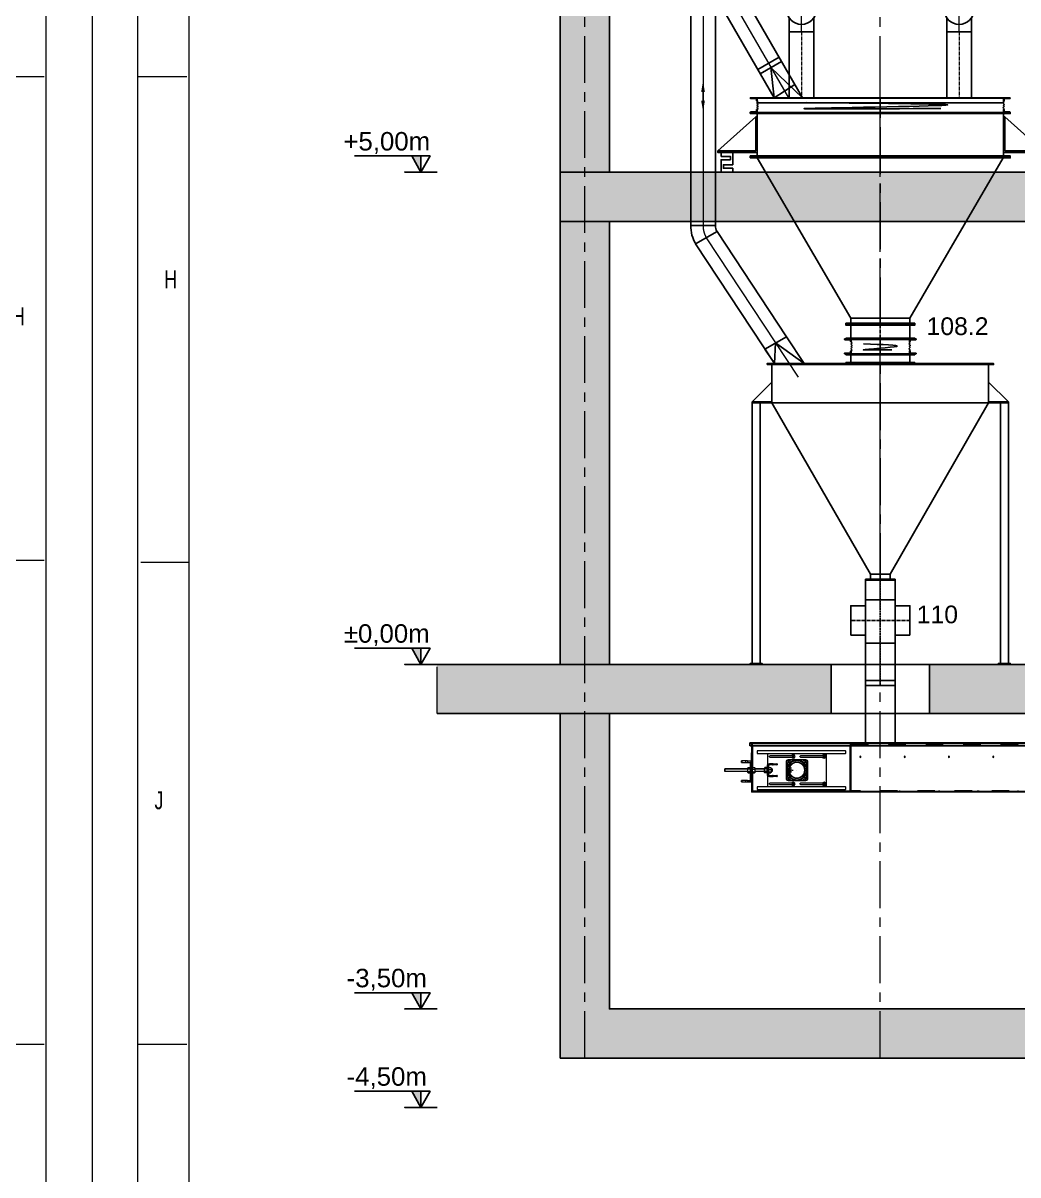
# Model space of a CAD drawing. Header units: millimetres. Extents: x 3220 to 226993, y 817 to 176024.
# Drawn here: x 143603 to 153706, y 130757 to 142458 of the extents above; entities that cross this region are included whole.
import ezdxf

# ---------------------------------------------------------------- set-up
doc = ezdxf.new("R2010")
doc.units = ezdxf.units.MM
for name, pattern in [('AXES', [50.8, 31.75, -6.35, 6.35, -6.35]), ('CENTER', [10.16, 6.35, -1.27, 1.27, -1.27]), ('CHAIN', [0.3543, 0.2362, -0.0295, 0.0591, -0.0295]), ('DASHED', [15, 7, -8])]:
    doc.linetypes.add(name, pattern=pattern)
doc.layers.add('Axe', color=1, linetype='AXES', lineweight=9)
doc.layers.add('Gewinde(DIN)', color=160, linetype='Continuous', lineweight=25)
for name, color, linetype, lineweight, true_color in [('Mittelpunktmarkierung(DIN)', 7, 'Continuous', 25, 0x3f3f3f), ('Sichtbare Kanten(DIN)', 7, 'Continuous', 50, 0x3f3f3f), ('Sichtbare tangentiale Kanten(DIN)', 7, 'Continuous', 50, 0x3f3f3f), ('Verdeckte Kanten(DIN)', 7, 'DASHED', 35, 0x3f3f3f), ('Verdeckte tangentiale Kanten(DIN)', 7, 'DASHED', 35, 0x3f3f3f)]:
    doc.layers.add(name, color=color, linetype=linetype, lineweight=lineweight, true_color=true_color)
doc.layers.add('Repère', color=76, linetype='Continuous')
doc.styles.add('ARIAL_BOLD', font='arial.ttf')
doc.styles.add('SLDTEXTSTYLE0', font='TXT', dxfattribs={"width": 0.75})
doc.styles.get("Standard").update_dxf_attribs({"font": 'arial.ttf'})

# ---------------------------------------------------------------- blocks, each defined once
blk = doc.blocks.new('section 1-2')
h = blk.add_hatch()
h.set_pattern_fill('AR-CONC', color=256, scale=3)
h.set_pattern_definition([(50, (0, 2000), (546.554, -47.817), [57.15, -628.65]), (355, (0, 2000), (-105.73, 573.17), [45.72, -502.922]), (100.4514, (45.55, 1996), (440.824, 525.353), [48.57, -534.271]), (46.1842, (0, 2152.4), (813.237, -126.127), [85.725, -942.975]), (96.6356, (67.8, 2141.9), (712.212, 742.278), [72.855, -801.407]), (351.184, (0, 2152.4), (712.212, 742.278), [68.58, -754.38]), (21, (76.2, 2114.3), (454.843, -306.7956), [57.15, -628.65]), (326, (76.2, 2114.3), (185.406, 552.564), [45.72, -502.92]), (71.4514, (114.1, 2088.73), (640.249, 245.768), [48.57, -534.27]), (37.5, (0, 2000), (9.2658, 253.6651), [0, -496.824, 0, -510.54, 0, -504.825]), (7.5, (0, 2000), (200.459, 300.5417), [0, -291.084, 0, -485.394, 0, -192.405]), (327.5, (-169.93, 2000), (406.7718, -17.1862), [0, -190.5, 0, -594.36, 0, -788.67]), (317.5, (-246.13, 2000), (444.3875, 76.2795), [0, -247.65, 0, -394.716, 0, -560.07])])
h.paths.add_polyline_path([(0, 9500), (-250, 9500), (-250, 5000), (0, 5000)])
h.paths.add_polyline_path([(250, 9500), (0, 9500), (0, 5000), (250, 5000)])
h.paths.add_polyline_path([(0, 10000), (-250, 10000), (-250, 9500), (0, 9500)])
h.paths.add_polyline_path([(3000, 10000), (0, 10000), (0, 9500), (250, 9500), (3000, 9500)])
h.paths.add_polyline_path([(6000, 10000), (3000, 10000), (3000, 9500), (6000, 9500)])
h.paths.add_polyline_path([(9000, 10000), (6000, 10000), (6000, 9500), (9000, 9500)])
h.paths.add_polyline_path([(12000, 10000), (9000, 10000), (9000, 9500), (12000, 9500)])
h.paths.add_polyline_path([(15000, 10000), (12000, 10000), (12000, 9500), (15000, 9500)])
h.paths.add_polyline_path([(24000, 10000), (15000, 10000), (15000, 9500), (15250, 9500), (17750, 9500), (24000, 9500)])
h.paths.add_polyline_path([(24000, 9500), (23750, 9500), (23750, 5000), (24000, 5000)])
h.paths.add_polyline_path([(24250, 9500), (24000, 9500), (24000, 5000), (24250, 5000)])
h.paths.add_polyline_path([(24250, 10000), (24000, 10000), (24000, 9500), (24250, 9500)])
h = blk.add_hatch()
h.set_pattern_fill('AR-CONC', color=256, scale=3)
h.set_pattern_definition([(50, (0, 1000), (546.554, -47.817), [57.15, -628.65]), (355, (0, 1000), (-105.73, 573.17), [45.72, -502.922]), (100.4514, (45.55, 996), (440.824, 525.353), [48.57, -534.271]), (46.1842, (0, 1152.4), (813.237, -126.127), [85.725, -942.975]), (96.6356, (67.8, 1141.9), (712.212, 742.278), [72.855, -801.407]), (351.184, (0, 1152.4), (712.212, 742.278), [68.58, -754.38]), (21, (76.2, 1114.3), (454.843, -306.796), [57.15, -628.65]), (326, (76.2, 1114.3), (185.406, 552.564), [45.72, -502.92]), (71.4514, (114.1, 1088.73), (640.249, 245.768), [48.57, -534.27]), (37.5, (0, 1000), (9.2658, 253.6651), [0, -496.824, 0, -510.54, 0, -504.825]), (7.5, (0, 1000), (200.459, 300.5417), [0, -291.084, 0, -485.394, 0, -192.405]), (327.5, (-169.93, 1000), (406.7718, -17.1862), [0, -190.5, 0, -594.36, 0, -788.67]), (317.5, (-246.13, 1000), (444.3875, 76.2795), [0, -247.65, 0, -394.716, 0, -560.07])])
h.paths.add_polyline_path([(0, 4500), (-250, 4500), (-250, 0), (0, 0)])
h.paths.add_polyline_path([(250, 4500), (0, 4500), (0, 0), (250, 0)])
h.paths.add_polyline_path([(0, 5000), (-250, 5000), (-250, 4500), (0, 4500)])
h.paths.add_polyline_path([(3000, 5000), (0, 5000), (0, 4500), (250, 4500), (3000, 4500)])
h.paths.add_polyline_path([(6000, 5000), (3000, 5000), (3000, 4500), (3250, 4500), (6000, 4500)])
h.paths.add_polyline_path([(9000, 5000), (6000, 5000), (6000, 4500), (6250, 4500), (9000, 4500)])
h.paths.add_polyline_path([(12000, 5000), (9000, 5000), (9000, 4500), (9250, 4500), (12000, 4500)])
h.paths.add_polyline_path([(15000, 5000), (12000, 5000), (12000, 4500), (12250, 4500), (15000, 4500)])
h.paths.add_polyline_path([(24000, 5000), (23750, 5000), (23750, 4500), (24000, 4500)])
h.paths.add_polyline_path([(24250, 5000), (24000, 5000), (24000, 4500), (24250, 4500)])
h.paths.add_polyline_path([(24250, 4500), (24000, 4500), (24000, 0), (24250, 0)])
h.paths.add_polyline_path([(24000, 4500), (23750, 4500), (23750, 0), (24000, 0)])
h.paths.add_polyline_path([(17750, 4500), (17750, 5000), (15000, 5000), (15000, 4500)])
h = blk.add_hatch()
h.set_pattern_fill('AR-CONC', color=256, scale=3)
h.paths.add_polyline_path([(-250, 0), (-1500, 0), (-1500, -500), (-250, -500)])
h.paths.add_polyline_path([(0, 0), (-250, 0), (-250, -500), (0, -500)])
h.paths.add_polyline_path([(250, 0), (0, 0), (0, -500), (250, -500)])
h.paths.add_polyline_path([(9000, 0), (6000, 0), (6000, -500), (6250, -500), (9000, -500)])
h.paths.add_polyline_path([(12000, 0), (9000, 0), (9000, -500), (9250, -500), (12000, -500)])
h.paths.add_polyline_path([(15000, 0), (14750, 0), (12000, 0), (12000, -500), (15000, -500)])
h.paths.add_polyline_path([(23750, 0), (15000, 0), (15000, -500), (23750, -500)])
h.paths.add_polyline_path([(24000, 0), (23750, 0), (23750, -500), (24000, -500)])
h.paths.add_polyline_path([(24250, 0), (24000, 0), (24000, -500), (24250, -500)])
h.paths.add_polyline_path([(32500, 0), (24250, 0), (24250, -500), (32500, -500)])
h.paths.add_polyline_path([(3500, 0), (3500, -500), (6000, -500), (6000, 0)])
h.paths.add_polyline_path([(2500, -500), (2500, 0), (250, 0), (250, -500)])
h = blk.add_hatch()
h.set_pattern_fill('AR-CONC', color=256, scale=3)
h.paths.add_polyline_path([(0, -500), (-250, -500), (-250, -4000), (0, -4000)])
h.paths.add_polyline_path([(250, -500), (0, -500), (0, -4000), (3000, -4000), (3000, -3500), (2750, -3500), (250, -3500)])
h.paths.add_polyline_path([(6000, -3500), (3000, -3500), (3000, -4000), (6000, -4000)])
h.paths.add_polyline_path([(18250, -500), (18000, -500), (18000, -4000), (18250, -4000)])
h.paths.add_polyline_path([(7500, -3500), (7500, -4000), (9000, -4000), (9000, -3500)])
h.paths.add_polyline_path([(6000, -4000), (6000, -3500)], flags=17)
h.paths.add_polyline_path([(11200, -3500), (11200, -4000), (12000, -4000), (12000, -3500)])
h.paths.add_polyline_path([(17750, -3500), (17750, -4000), (18000, -4000), (18000, -500), (17750, -500)])
h.paths.add_polyline_path([(14750, -4000), (14750, -3500), (12000, -3500), (12000, -4000)])
for p, q in [((250, 4500), (-250, 4500)), ((-1500, 0), (32500, 0)), ((2500, 0), (2500, -500)), ((3500, 0), (3500, -500)), ((-1500, -500), (32500, -500))]:
    blk.add_line(p, q)
for points in [[(-250, 5000), (-250, 10000), (24250, 10000), (24250, 4000)], [(250, 5000), (250, 9500), (23750, 9500), (23750, 5000)], [(-250, 0), (-250, 5000), (17750, 5000)], [(250, 0), (250, 4500), (17750, 4500)], [(-250, -500), (-250, -4000), (5500, -4000)], [(17750, -500), (17750, -3500), (250, -3500), (250, -500)]]:
    blk.add_lwpolyline(points)
at = {"layer": 'Axe', "ltscale": 15}
for p, q in [((0, -4000), (0, 33324)), ((3000, -4000), (3000, 33324)), ((-1500, -500), (-1500, 0))]:
    blk.add_line(p, q, dxfattribs=at)
blk = doc.blocks.new('Bascule L')
for p, q in [((-1650, -390), (-1265, -45)), ((-1265, -45), (-1265, -389.4)), ((1250, -10), (-1250, -10)), ((-1250, -10), (-1250, -450)), ((1250, -450), (1250, -10)), ((1650, -390), (1265, -45)), ((1265, -45), (1265, -389.4)), ((-1250, -450), (1250, -450)), ((-300, -2090), (-1250, -460)), ((300, -2090), (1246.4, -460)), ((-300, -2090), (300, -2090)), ((-300, -2090), (-300, -2140)), ((300, -2090), (300, -2140))]:
    blk.add_line(p, q)
for points in [[(-1320, -10), (1320, -10), (1320, 0), (-1320, 0)], [(-1320, -450), (1320, -450), (1320, -440), (-1320, -440)], [(-1320, -460), (1320, -460), (1320, -450), (-1320, -450)], [(-350, -2150), (350, -2150), (350, -2140), (-350, -2140)]]:
    blk.add_lwpolyline(points, close=True)
for points in [[(-1265, -405), (-1250, -405), (-1250, -45), (-1265, -45), (-1265, -390)], [(1265, -405), (1250, -405), (1250, -45), (1265, -45), (1265, -390)], [(-1265, -390), (-1650, -390), (-1650, -405), (-1265, -405)], [(1265, -390), (1650, -390), (1650, -405), (1265, -405)]]:
    blk.add_lwpolyline(points)
at = {"color": 2}
for points in [[(-1617.5, -445), (-1617.5, -405), (-1497.5, -405), (-1497.5, -530), (-1592.5, -530), (-1592.5, -565), (-1497.5, -565), (-1497.5, -605), (-1617.5, -605), (-1617.5, -480), (-1522.5, -480), (-1522.5, -445), (-1617.5, -445)], [(1617.5, -445), (1617.5, -405), (1497.5, -405), (1497.5, -530), (1592.5, -530), (1592.5, -565), (1497.5, -565), (1497.5, -605), (1617.5, -605), (1617.5, -480), (1522.5, -480), (1522.5, -445), (1617.5, -445)]]:
    blk.add_lwpolyline(points, dxfattribs=at)
at = {"layer": 'Axe', "lineweight": -3, "ltscale": 15}
blk.add_line((0, -2150), (0, 0), dxfattribs=at)
blk = doc.blocks.new('159G')
at = {"color": 6}
for p, q in [((-300, 290), (-300, 160)), ((300, 160), (300, 290))]:
    blk.add_line(p, q, dxfattribs=at)
at = {"color": 1, "linetype": 'AXES'}
blk.add_line((0, 290), (0, 160), dxfattribs=at)
at = {"color": 6}
for points in [[(-350, 300), (350, 300), (350, 290), (-350, 290)], [(-350, 160), (350, 160), (350, 150), (-350, 150)]]:
    blk.add_lwpolyline(points, close=True, dxfattribs=at)
blk = doc.blocks.new('108 L')
at = {"color": 2}
blk.add_blockref('159G', (0, -290), dxfattribs=at)
blk = doc.blocks.new('107.01 L')
at = {"color": 5, "linetype": 'Continuous'}
for p, q in [((-1250, -145), (-1320, -145)), ((-1320, -145), (-1320, -148)), ((-1264, -152), (-1316, -152)), ((-1257, -172), (-1257, -159)), ((-1254, -175), (-1250, -175)), ((-1250, -175), (-1250, -145)), ((1250, -145), (1320, -145)), ((1250, -175), (1250, -145)), ((1254, -175), (1250, -175)), ((1257, -172), (1257, -159)), ((1264, -152), (1316, -152)), ((1320, -145), (1320, -148)), ((-1320, -295), (-1320, -292)), ((-1250, -295), (-1320, -295)), ((-1264, -288), (-1316, -288)), ((-1257, -268), (-1257, -281)), ((-1254, -265), (-1250, -265)), ((-1250, -265), (-1250, -295)), ((1254, -265), (1250, -265)), ((1250, -265), (1250, -295)), ((1250, -295), (1320, -295)), ((1257, -268), (1257, -281)), ((1264, -288), (1316, -288)), ((1320, -295), (1320, -292))]:
    blk.add_line(p, q, dxfattribs=at)
at = {"color": 5}
blk.add_line((1250, -295), (-1250, -295), dxfattribs=at)
blk.add_lwpolyline([(-1250, -145), (-1250, -150), (1250, -150), (1250, -145)], close=True, dxfattribs=at)
at = {"color": 5, "linetype": 'Continuous'}
for centre, radius, start, end in [((-1316, -148), 3.5, 180, 270), ((-1264, -159), 7, 0, 90), ((-1254, -172), 3.5, 180, 270), ((1254, -172), 3.5, 270, 0), ((1264, -159), 7, 90, 180), ((1316, -148), 3.5, 270, 0), ((-1316, -292), 3.5, 90, 180), ((-1264, -281), 7, 270, 0), ((-1254, -268), 3.5, 90, 180), ((1254, -268), 3.5, 0, 90), ((1264, -281), 7, 180, 270), ((1316, -292), 3.5, 0, 90)]:
    blk.add_arc(centre, radius, start, end, dxfattribs=at)
at = {"color": 5}
for points in [[(-1250, -175), (-1245, -183), (-1252, -198), (-1242, -211), (-1251, -223), (-1243, -233), (-1253, -245), (-1243, -256), (-1250, -265)], [(615, -254), (-758, -254), (665, -220), (-754, -194)], [(1250, -175), (1255, -183), (1248, -198), (1258, -211), (1249, -223), (1257, -233), (1247, -245), (1257, -256), (1250, -265)]]:
    blk.add_spline(points, degree=3, dxfattribs=at)
at = {"layer": 'Axe', "lineweight": -3, "ltscale": 15}
blk.add_line((0, -295), (0, -145), dxfattribs=at)
blk = doc.blocks.new('123.1 L')
at = {"color": 5, "linetype": 'Continuous'}
for p, q in [((-295, 0), (-365, 0)), ((-365, 0), (-365, -4)), ((-295, -30), (-295, 0)), ((295, 0), (365, 0)), ((295, -30), (295, 0)), ((365, 0), (365, -4)), ((-309, -7), (-361, -7)), ((-302, -26), (-302, -14)), ((-298, -30), (-295, -30)), ((298, -30), (295, -30)), ((302, -26), (302, -14)), ((309, -7), (361, -7)), ((-365, -150), (-365, -146)), ((-295, -150), (-365, -150)), ((-309, -143), (-361, -143)), ((-302, -124), (-302, -136)), ((-298, -120), (-295, -120)), ((-295, -120), (-295, -150)), ((298, -120), (295, -120)), ((295, -120), (295, -150)), ((295, -150), (365, -150)), ((302, -124), (302, -136)), ((309, -143), (361, -143)), ((365, -150), (365, -146))]:
    blk.add_line(p, q, dxfattribs=at)
at = {"color": 5}
blk.add_line((295, -150), (-295, -150), dxfattribs=at)
blk.add_lwpolyline([(-295, 0), (-295, -5), (295, -5), (295, 0)], close=True, dxfattribs=at)
at = {"color": 5, "linetype": 'Continuous'}
for centre, radius, start, end in [((-361, -4), 3.5, 180, 270), ((-309, -14), 7, 0, 90), ((-298, -26), 3.5, 180, 270), ((298, -26), 3.5, 270, 0), ((309, -14), 7, 90, 180), ((361, -4), 3.5, 270, 0), ((-361, -146), 3.5, 90, 180), ((-309, -136), 7, 270, 0), ((-298, -124), 3.5, 90, 180), ((298, -124), 3.5, 0, 90), ((309, -136), 7, 180, 270), ((361, -146), 3.5, 0, 90)]:
    blk.add_arc(centre, radius, start, end, dxfattribs=at)
at = {"color": 5}
for points in [[(-295, -30), (-290, -38), (-297, -53), (-287, -66), (-296, -78), (-287, -88), (-298, -100), (-288, -111), (-295, -120)], [(116, -109), (-174, -109), (166, -75), (-171, -49)], [(295, -30), (299, -38), (292, -53), (303, -66), (294, -78), (302, -88), (291, -100), (302, -111), (295, -120)]]:
    blk.add_spline(points, degree=3, dxfattribs=at)
at = {"layer": 'Axe', "lineweight": -3, "ltscale": 15}
blk.add_line((0, -150), (0, 0), dxfattribs=at)
blk = doc.blocks.new('108.1 L')
at = {"color": 0}
blk.add_blockref('123.1 L', (0, 0), dxfattribs=at)
blk = doc.blocks.new('109 L')
at = {"color": 7}
for p, q in [((-1200, 90), (-1200, 10)), ((-600, 90), (-600, 10))]:
    blk.add_line(p, q, dxfattribs=at)
for p, q in [((200, -10), (-2000, -10)), ((-2000, -10), (-2000, -400)), ((200, -400), (200, -10)), ((-2200, -390), (-2000, -190)), ((400, -390), (200, -190)), ((-2200, -400), (-2200, -390)), ((-2200, -390), (-2000, -390)), ((-2000, -400), (-2200, -400)), ((-2200, -400), (-2200, -3045)), ((-2120, -3045), (-2120, -400)), ((-2000, -400), (200, -400)), ((-1000, -2140), (-2000, -400)), ((-800, -2140), (200, -400)), ((400, -390), (200, -390)), ((200, -400), (400, -400)), ((320, -3045), (320, -400)), ((400, -400), (400, -390)), ((400, -400), (400, -3045)), ((-1000, -2140), (-800, -2140)), ((-1000, -2140), (-1000, -2190)), ((-800, -2140), (-800, -2190)), ((-2200, -3045), (-2120, -3045)), ((400, -3045), (320, -3045))]:
    blk.add_line(p, q)
for points in [[(-2050, -10), (250, -10), (250, 0), (-2050, 0)], [(-1050, -2200), (-750, -2200), (-750, -2190), (-1050, -2190)], [(-2100, -3055), (-2220, -3055), (-2220, -3045), (-2100, -3045)], [(300, -3055), (420, -3055), (420, -3045), (300, -3045)]]:
    blk.add_lwpolyline(points, close=True)
for points in [[(-1250, 100), (-550, 100), (-550, 90), (-1250, 90)], [(-1250, 10), (-550, 10), (-550, 0), (-1250, 0)]]:
    blk.add_lwpolyline(points, close=True, dxfattribs=at)
at = {"layer": 'Axe', "lineweight": -3, "ltscale": 15}
blk.add_line((-900, -2200), (-900, 0), dxfattribs=at)
blk = doc.blocks.new('112 G')
at = {"color": 1, "linetype": 'CENTER', "ltscale": 5}
for p, q in [((0, -1070), (0, 0)), ((300, -410), (-300, -410))]:
    blk.add_line(p, q, dxfattribs=at)
at = {"color": 5}
for p, q in [((-150, -200), (150, -200)), ((-150, -1020), (150, -1020))]:
    blk.add_line(p, q, dxfattribs=at)
for points in [[(150, -640), (-150, -640), (-150, 0), (150, 0)], [(-300, -560), (-150, -560), (-150, -260), (-300, -260)], [(300, -560), (150, -560), (150, -260), (300, -260)], [(150, -1070), (-150, -1070), (-150, -640), (150, -640)]]:
    blk.add_lwpolyline(points, close=True, dxfattribs=at)
blk = doc.blocks.new('110 L')
at = {"color": 0}
blk.add_blockref('112 G', (0, 0), dxfattribs=at)
blk = doc.blocks.new('TKF 300 tondeur F')
at = {"layer": 'Gewinde(DIN)', "color": 5, "lineweight": 0}
for p, q in [((807, -7), (797, -7)), ((797, -33), (807, -33)), ((972, -7), (873, -7)), ((873, -33), (972, -33)), ((1277, -7), (1044, -7)), ((1044, -33), (1277, -33))]:
    blk.add_line(p, q, dxfattribs=at)
for centre in [(270, 120), (582, 120), (270, -160), (582, -160)]:
    blk.add_arc(centre, 4.95, 176.1931, 86.1931, dxfattribs=at)
at = {"layer": 'Mittelpunktmarkierung(DIN)', "color": 5, "linetype": 'CHAIN', "lineweight": 0, "ltscale": 5.555937}
for p, q in [((607, 6), (607, -44)), ((632, -19), (582, -19))]:
    blk.add_line(p, q, dxfattribs=at)
at = {"layer": 'Sichtbare Kanten(DIN)', "color": 5, "lineweight": 0}
for p, q in [((0, 252), (0, 257)), ((0, 257), (0, 257)), ((1023, 257), (0, 257)), ((0, 252), (0, 249)), ((0, 236), (0, 249)), ((0, 236), (0, -236)), ((0, 236), (0, 236)), ((997, 252), (1011, 252)), ((997, 252), (997, 252)), ((997, 252), (997, 249)), ((997, 250), (1000, 250)), ((1000, 250), (997, 250)), ((997, 228), (997, 249)), ((997, 246), (1000, 246)), ((997, 246), (1000, 246)), ((1000, 247), (1000, 252)), ((1000, 155), (1000, 247)), ((1008, 252), (1008, 247)), ((1011, 250), (1008, 250)), ((1008, 247), (1008, 155)), ((1011, 249), (1011, 252)), ((1011, 252), (1011, 252)), ((1011, 249), (1011, 228)), ((1023, 252), (1023, 257)), ((1023, 257), (1023, 257)), ((1023, 252), (1023, 249)), ((1023, 228), (1023, 249)), ((4, 228), (4, -236)), ((10, 226), (995, 226)), ((995, 226), (10, 226)), ((50, 150), (50, 176)), ((52, 178), (948, 178)), ((948, 148), (52, 148)), ((245, -182), (245, 142)), ((250, 147), (840, 147)), ((287, 127), (508, 127)), ((599, 127), (820, 127)), ((845, 142), (845, 25)), ((950, 176), (950, 150)), ((996, 8), (996, 227)), ((997, 228), (997, 228)), ((1008, 155), (1000, 155)), ((1000, 155), (1000, -11)), ((1008, -145), (1008, 155)), ((1011, 228), (1011, 228)), ((1013, 226), (1021, 226)), ((1021, 226), (1013, 226)), ((1023, 228), (1023, 228)), ((508, 113), (287, 113)), ((437, 67), (437, -108)), ((440, -20), (440, 65)), ((446, 51), (458, 39)), ((632, 87), (457, 87)), ((460, 85), (545, 85)), ((486, 67), (474, 79)), ((545, 85), (630, 85)), ((820, 113), (599, 113)), ((616, 79), (604, 67)), ((632, 39), (644, 51)), ((650, 65), (650, -20)), ((652, -108), (652, 67)), ((745, 45), (748, 45)), ((745, 45), (745, 35)), ((748, 35), (745, 35)), ((787, 45), (748, 45)), ((748, 35), (787, 35)), ((787, 45), (794, 45)), ((794, 35), (787, 35)), ((794, 45), (825, 45)), ((794, 35), (825, 35)), ((807, 1), (809, 4)), ((807, 1), (807, -42)), ((828, 6), (810, 6)), ((831, 1), (829, 4)), ((831, -48), (831, 8)), ((835, 8), (831, 8)), ((835, 25), (835, -65)), ((845, -65), (845, 25)), ((845, 8), (849, 8)), ((849, 8), (849, -48)), ((849, 1), (852, 6)), ((852, 6), (870, 6)), ((873, 1), (870, 6)), ((873, -42), (873, 1)), ((972, 1), (974, 5)), ((972, 1), (972, -42)), ((993, 6), (975, 6)), ((996, 1), (994, 5)), ((996, -48), (996, 8)), ((1000, 8), (996, 8)), ((1046, 74), (1008, 74)), ((1008, 59), (1008, 74)), ((1008, 59), (1016, 59)), ((1008, -125), (1008, 59)), ((1046, 59), (1008, 59)), ((1016, -11), (1016, 59)), ((1016, 8), (1020, 8)), ((1020, 8), (1020, -48)), ((1020, 1), (1023, 6)), ((1041, 6), (1023, 6)), ((1044, 1), (1041, 6)), ((1044, -42), (1044, 1)), ((1046, 74), (1064, 74)), ((1064, 59), (1046, 59)), ((1064, 74), (1106, 74)), ((1106, 59), (1064, 59)), ((1106, 74), (1108, 74)), ((1108, 59), (1106, 59)), ((1108, 59), (1108, 74)), ((440, -105), (440, -20)), ((458, -79), (446, -91)), ((474, -119), (486, -107)), ((604, -107), (616, -119)), ((644, -91), (632, -79)), ((650, -20), (650, -105)), ((745, -75), (748, -75)), ((745, -75), (745, -85)), ((748, -85), (745, -85)), ((787, -75), (748, -75)), ((748, -85), (787, -85)), ((787, -75), (794, -75)), ((794, -85), (787, -85)), ((825, -75), (794, -75)), ((825, -85), (794, -85)), ((797, -6), (798, -5)), ((797, -34), (797, -6)), ((797, -34), (798, -35)), ((798, -5), (798, -35)), ((798, -5), (807, -5)), ((798, -35), (807, -35)), ((807, -42), (809, -44)), ((828, -13), (810, -13)), ((828, -38), (810, -38)), ((828, -46), (810, -46)), ((831, -42), (829, -44)), ((835, -48), (831, -48)), ((845, -48), (849, -48)), ((845, -65), (845, -182)), ((849, -42), (852, -46)), ((852, -8), (870, -8)), ((852, -35), (870, -35)), ((852, -47), (870, -47)), ((873, -42), (870, -46)), ((873, -5), (972, -5)), ((873, -35), (972, -35)), ((972, -42), (974, -45)), ((993, -10), (975, -10)), ((993, -36), (975, -36)), ((993, -47), (975, -47)), ((996, -42), (994, -45)), ((996, -236), (996, -48)), ((1000, -48), (996, -48)), ((1000, -29), (1000, -11)), ((1000, -29), (1000, -145)), ((1016, -11), (1016, -29)), ((1016, -125), (1016, -29)), ((1016, -48), (1020, -48)), ((1020, -42), (1023, -47)), ((1041, -7), (1023, -7)), ((1041, -33), (1023, -33)), ((1041, -47), (1023, -47)), ((1044, -42), (1041, -47)), ((1044, -5), (1276, -5)), ((1044, -35), (1276, -35)), ((1276, -35), (1276, -5)), ((1277, -6), (1276, -5)), ((1277, -34), (1276, -35)), ((1277, -6), (1277, -34)), ((8, -233), (4, -233)), ((8, -233), (8, -237)), ((50, -216), (50, -190)), ((52, -188), (948, -188)), ((948, -218), (52, -218)), ((840, -187), (250, -187)), ((287, -153), (508, -153)), ((508, -167), (287, -167)), ((457, -128), (632, -128)), ((545, -125), (460, -125)), ((630, -125), (545, -125)), ((599, -153), (820, -153)), ((820, -167), (599, -167)), ((950, -190), (950, -216)), ((992, -233), (996, -233)), ((992, -237), (992, -233)), ((1000, -238), (1000, -145)), ((1000, -145), (1008, -145)), ((1008, -125), (1016, -125)), ((1046, -125), (1008, -125)), ((1008, -140), (1008, -125)), ((1046, -140), (1008, -140)), ((1008, -145), (1008, -238)), ((1046, -125), (1064, -125)), ((1064, -140), (1046, -140)), ((1064, -125), (1106, -125)), ((1106, -140), (1064, -140)), ((1106, -125), (1108, -125)), ((1108, -140), (1106, -140)), ((1108, -140), (1108, -125)), ((4, -236), (0, -236)), ((0, -241), (0, -237)), ((1000, -237), (0, -237)), ((0, -241), (1000, -241)), ((0, -241), (0, -245)), ((1000, -241), (0, -241)), ((0, -245), (1000, -245)), ((992, -236), (996, -236)), ((996, -236), (1000, -236)), ((1000, -243), (1000, -238)), ((1000, -243), (1000, -245)), ((1000, -243), (1008, -243)), ((1008, -238), (1008, -243))]:
    blk.add_line(p, q, dxfattribs=at)
for centre, radius in [((270, 120), 18.5), ((270, 120), 8.6), ((270, 120), 6), ((270, 120), 6), ((270, 120), 4), ((582, 120), 18.5), ((582, 120), 8.6), ((582, 120), 6), ((582, 120), 6), ((582, 120), 4), ((545, -20), 99), ((460, 65), 8), ((460, 65), 6.92), ((545, -20), 81.5), ((630, 65), 8), ((630, 65), 6.92), ((460, -105), 8), ((460, -105), 6.92), ((545, -20), 0.01), ((630, -105), 8), ((630, -105), 6.92), ((270, -160), 18.5), ((270, -160), 8.6), ((270, -160), 6), ((270, -160), 6), ((270, -160), 4), ((582, -160), 18.5), ((582, -160), 8.6), ((582, -160), 6), ((582, -160), 6), ((582, -160), 4)]:
    blk.add_circle(centre, radius, dxfattribs=at)
for centre, radius, start, end in [((52, 176), 2, 90, 180), ((52, 150), 2, 180, 270), ((250, 142), 5, 90, 180), ((508, 120), 7, 270, 90), ((820, 120), 7, 270, 90), ((840, 142), 5, 0, 90), ((948, 176), 2, 0, 90), ((948, 150), 2, 270, 0), ((457, 67), 20, 90, 180), ((460, 65), 20, 45, 225), ((545, -20), 105, 145.9806, 214.0194), ((545, -20), 105, 55.9806, 124.0194), ((630, 65), 20, 315, 135), ((632, 67), 20, 0, 90), ((545, -20), 105, 325.9806, 34.0194), ((825, 25), 20, 0, 90), ((825, 25), 10, 0, 90), ((457, -108), 20, 180, 270), ((460, -105), 20, 135, 315), ((545, -20), 105, 235.9806, 304.0194), ((630, -105), 20, 225, 45), ((632, -108), 20, 270, 0), ((825, -65), 10, 270, 0), ((825, -65), 20, 270, 0), ((52, -190), 2, 90, 180), ((52, -216), 2, 180, 270), ((250, -182), 5, 180, 270), ((508, -160), 7, 270, 90), ((820, -160), 7, 270, 90), ((840, -182), 5, 270, 0), ((948, -190), 2, 0, 90), ((948, -216), 2, 270, 0)]:
    blk.add_arc(centre, radius, start, end, dxfattribs=at)
for centre, major_axis, start_param, end_param in [((10, 236), (-10, 0), 0, 1.570796), ((10, 236), (-10, 0), 0, 1.570796), ((995, 228), (2, 0), 4.712389, 6.283185), ((995, 228), (2, 0), 4.712389, 6.283185), ((1013, 228), (-2, 0), 0, 1.570796), ((1013, 228), (-2, 0), 0, 1.570796), ((1021, 228), (2, 0), 4.712389, 6.283185), ((1021, 228), (2, 0), 4.712389, 6.283185)]:
    blk.add_ellipse(centre, major_axis=major_axis, ratio=0.996195, start_param=start_param, end_param=end_param, dxfattribs=at)
for centre in [(50, 253), (230, 253), (410, 253), (590, 253), (770, 253), (950, 253)]:
    blk.add_ellipse(centre, major_axis=(-5, 0), ratio=0.026186, dxfattribs=at)
for points, weights in [([(260, 125), (265, 128), (270, 131)], [1, 1.15470053838, 1]), ([(260, 114), (260, 120), (260, 125)], [1, 1.15470053838, 1]), ([(270, 131), (275, 128), (279, 125)], [1, 1.15470053838, 1]), ([(279, 125), (279, 120), (279, 114)], [1, 1.15470053838, 1]), ([(572, 125), (577, 128), (582, 131)], [1, 1.15470053838, 1]), ([(572, 114), (572, 120), (572, 125)], [1, 1.15470053838, 1]), ([(582, 131), (587, 128), (591, 125)], [1, 1.15470053838, 1]), ([(591, 125), (591, 120), (591, 114)], [1, 1.15470053838, 1]), ([(270, 109), (265, 112), (260, 114)], [1, 1.15470053838, 1]), ([(279, 114), (275, 112), (270, 109)], [1, 1.15470053838, 1]), ([(582, 109), (577, 112), (572, 114)], [1, 1.15470053838, 1]), ([(591, 114), (587, 112), (582, 109)], [1, 1.15470053838, 1]), ([(810, 6), (806, -3), (810, -13)], [1, 1.15470053838, 1]), ([(809, 4), (809, 5), (810, 6)], [1.05428215884, 1.03510900329, 1]), ([(828, 6), (829, 5), (829, 4)], [1, 1.03510900329, 1.05428215884]), ([(828, -13), (832, -3), (828, 6)], [1, 1.15470053838, 1]), ([(852, 6), (848, -1), (852, -8)], [1, 1.15470053838, 1]), ([(852, 6), (852, 6), (852, 6)], [1.01498110201, 1.00789329063, 1]), ([(870, 6), (870, 6), (870, 6)], [1, 1.00789329063, 1.01498110201]), ([(870, -8), (874, -1), (870, 6)], [1, 1.15470053838, 1]), ([(975, 6), (971, -2), (975, -10)], [1, 1.15470053838, 1]), ([(974, 5), (974, 5), (975, 6)], [1.03585620826, 1.02069714234, 1]), ([(993, 6), (994, 5), (994, 5)], [1, 1.02069714234, 1.03585620826]), ([(993, -10), (997, -2), (993, 6)], [1, 1.15470053838, 1]), ([(1023, 6), (1019, 0), (1023, -7)], [1, 1.15470053838, 1]), ([(1041, -7), (1045, 0), (1041, 6)], [1, 1.15470053838, 1]), ([(810, -13), (806, -26), (810, -38)], [1, 1.15470053838, 1]), ([(810, -38), (806, -42), (810, -46)], [1, 1.15470053838, 1]), ([(828, -38), (832, -26), (828, -13)], [1, 1.15470053838, 1]), ([(828, -46), (832, -42), (828, -38)], [1, 1.15470053838, 1]), ([(852, -8), (848, -21), (852, -35)], [1, 1.15470053838, 1]), ([(852, -35), (848, -41), (852, -47)], [1, 1.15470053838, 1]), ([(870, -35), (874, -21), (870, -8)], [1, 1.15470053838, 1]), ([(870, -47), (874, -41), (870, -35)], [1, 1.15470053838, 1]), ([(975, -10), (971, -23), (975, -36)], [1, 1.15470053838, 1]), ([(975, -36), (971, -41), (975, -47)], [1, 1.15470053838, 1]), ([(993, -36), (997, -23), (993, -10)], [1, 1.15470053838, 1]), ([(993, -47), (997, -41), (993, -36)], [1, 1.15470053838, 1]), ([(1023, -7), (1019, -20), (1023, -33)], [1, 1.15470053838, 1]), ([(1023, -33), (1019, -40), (1023, -47)], [1, 1.15470053838, 1]), ([(1041, -33), (1045, -20), (1041, -7)], [1, 1.15470053838, 1]), ([(1041, -47), (1045, -40), (1041, -33)], [1, 1.15470053838, 1]), ([(260, -155), (265, -152), (270, -149)], [1, 1.15470053838, 1]), ([(260, -166), (260, -160), (260, -155)], [1, 1.15470053838, 1]), ([(270, -171), (265, -168), (260, -166)], [1, 1.15470053838, 1]), ([(270, -149), (275, -152), (279, -155)], [1, 1.15470053838, 1]), ([(279, -166), (275, -168), (270, -171)], [1, 1.15470053838, 1]), ([(279, -155), (279, -160), (279, -166)], [1, 1.15470053838, 1]), ([(572, -155), (577, -152), (582, -149)], [1, 1.15470053838, 1]), ([(572, -166), (572, -160), (572, -155)], [1, 1.15470053838, 1]), ([(582, -171), (577, -168), (572, -166)], [1, 1.15470053838, 1]), ([(582, -149), (587, -152), (591, -155)], [1, 1.15470053838, 1]), ([(591, -166), (587, -168), (582, -171)], [1, 1.15470053838, 1]), ([(591, -155), (591, -160), (591, -166)], [1, 1.15470053838, 1])]:
    blk.add_rational_spline(points, weights, degree=2, dxfattribs=at)
at = {"layer": 'Sichtbare tangentiale Kanten(DIN)', "color": 5, "lineweight": 0}
for p, q in [((0, 257), (1023, 257)), ((0, 252), (997, 252)), ((0, 249), (997, 249)), ((1000, 247), (1008, 247)), ((1011, 252), (1023, 252)), ((1011, 249), (1023, 249)), ((8, 226), (8, -233)), ((10, 226), (10, 226)), ((992, 6), (992, 226)), ((995, 226), (995, 226)), ((1013, 226), (1013, 226)), ((1021, 226), (1021, 226)), ((748, 35), (748, 45)), ((787, 45), (787, 35)), ((794, 35), (794, 45)), ((1046, 74), (1046, 59)), ((1064, 59), (1064, 74)), ((1106, 74), (1106, 59)), ((748, -85), (748, -75)), ((787, -75), (787, -85)), ((794, -85), (794, -75)), ((992, -233), (992, -47)), ((8, -233), (992, -233)), ((1046, -125), (1046, -140)), ((1064, -140), (1064, -125)), ((1106, -125), (1106, -140)), ((1008, -238), (1000, -238))]:
    blk.add_line(p, q, dxfattribs=at)
for radius in [97, 82.5, 78.8]:
    blk.add_circle((545, -20), radius, dxfattribs=at)
blk = doc.blocks.new('TKF 300 2000 F')
at = {"layer": 'Sichtbare Kanten(DIN)', "color": 5, "lineweight": 0}
for p, q in [((-2000, 495), (-2000, 492)), ((-2000, 495), (-1999, 495)), ((-2000, 492), (-1999, 492)), ((-1999, 492), (-2000, 492)), ((-2000, 7), (-2000, 492)), ((-1999, 497), (-1999, 502)), ((-1999, 502), (-1999, 502)), ((-1, 502), (-1999, 502)), ((-1999, 497), (-1999, 493)), ((-1999, 481), (-1999, 493)), ((-1999, 481), (-1999, 481)), ((-1997, 7), (-1997, 475)), ((-11, 471), (-1989, 471)), ((-1989, 471), (-11, 471)), ((-3, 475), (-3, 7)), ((-1, 502), (-1, 497)), ((-1, 502), (-1, 502)), ((-1, 493), (-1, 497)), ((-1, 495), (0, 495)), ((-1, 493), (-1, 481)), ((-1, 492), (0, 492)), ((-1, 492), (0, 492)), ((-1, 481), (-1, 481)), ((0, 495), (0, 492)), ((0, 492), (0, 7)), ((-2000, 4), (-2000, 7)), ((0, 7), (-2000, 7)), ((-1997, 7), (-2000, 7)), ((-2000, 7), (-2000, 7)), ((-2000, 4), (0, 4)), ((-2000, 0), (-2000, 4)), ((0, 4), (-2000, 4)), ((-1994, 10), (-1997, 10)), ((-1994, 10), (-1994, 7)), ((-6, 10), (-3, 10)), ((-6, 7), (-6, 10)), ((-3, 7), (0, 7)), ((0, 4), (0, 7)), ((0, 7), (0, 7)), ((0, 0), (0, 4)), ((-2000, 0), (0, 0))]:
    blk.add_line(p, q, dxfattribs=at)
for centre in [(-1900, 360), (-1450, 360), (-1000, 360), (-550, 360), (-100, 360)]:
    blk.add_circle(centre, 6, dxfattribs=at)
for centre, major_axis, start_param, end_param in [((-1989, 481), (-10, 0), 0, 1.570796), ((-1989, 481), (-10, 0), 0, 1.570796), ((-11, 481), (10, 0), 4.712389, 6.283185), ((-11, 481), (10, 0), 4.712389, 6.283185)]:
    blk.add_ellipse(centre, major_axis=major_axis, ratio=0.996195, start_param=start_param, end_param=end_param, dxfattribs=at)
for centre in [(-1950, 498), (-1760, 498), (-1570, 498), (-1380, 498), (-1190, 498), (-1000, 498), (-810, 498), (-620, 498), (-430, 498), (-240, 498), (-50, 498)]:
    blk.add_ellipse(centre, major_axis=(-5, 0), ratio=0.026186, dxfattribs=at)
at = {"layer": 'Sichtbare tangentiale Kanten(DIN)', "color": 5, "lineweight": 0}
for p, q in [((-1999, 502), (-1, 502)), ((-1999, 497), (-1, 497)), ((-1999, 493), (-1, 493)), ((-1994, 472), (-1994, 10)), ((-1989, 471), (-1989, 471)), ((-11, 471), (-11, 471)), ((-6, 10), (-6, 472)), ((-1994, 10), (-6, 10))]:
    blk.add_line(p, q, dxfattribs=at)
at = {"layer": 'Verdeckte Kanten(DIN)', "color": 5, "lineweight": 0, "ltscale": 0.571309}
for p, q in [((-2000, 489), (-1997, 489)), ((-1997, 475), (-2000, 475)), ((-1994, 495), (-1994, 492)), ((-1956, 492), (-1956, 495)), ((-1944, 492), (-1944, 495)), ((-1766, 492), (-1766, 495)), ((-1754, 492), (-1754, 495)), ((-1576, 492), (-1576, 495)), ((-1564, 492), (-1564, 495)), ((-1386, 492), (-1386, 495)), ((-1374, 492), (-1374, 495)), ((-1196, 492), (-1196, 495)), ((-1184, 492), (-1184, 495)), ((-1006, 492), (-1006, 495)), ((-994, 492), (-994, 495)), ((-816, 492), (-816, 495)), ((-804, 492), (-804, 495)), ((-626, 492), (-626, 495)), ((-614, 492), (-614, 495)), ((-436, 492), (-436, 495)), ((-424, 492), (-424, 495)), ((-246, 492), (-246, 495)), ((-234, 492), (-234, 495)), ((-56, 492), (-56, 495)), ((-44, 492), (-44, 495)), ((-6, 492), (-6, 495)), ((-3, 489), (0, 489)), ((0, 475), (-3, 475)), ((-1997, 463), (-2000, 463)), ((-1997, 365), (-2000, 365)), ((-1997, 353), (-2000, 353)), ((0, 463), (-3, 463)), ((0, 365), (-3, 365)), ((0, 353), (-3, 353)), ((-1997, 255), (-2000, 255)), ((-1997, 243), (-2000, 243)), ((0, 255), (-3, 255)), ((0, 243), (-3, 243)), ((-1997, 145), (-2000, 145)), ((-1997, 133), (-2000, 133)), ((0, 145), (-3, 145)), ((0, 133), (-3, 133)), ((-1997, 35), (-2000, 35)), ((-1997, 23), (-2000, 23)), ((-1997, 10), (-2000, 10)), ((-1994, 7), (-1994, 4)), ((-1956, 7), (-1956, 4)), ((-1944, 7), (-1944, 4)), ((-1856, 7), (-1856, 4)), ((-1844, 7), (-1844, 4)), ((-1756, 7), (-1756, 4)), ((-1744, 7), (-1744, 4)), ((-1656, 7), (-1656, 4)), ((-1644, 7), (-1644, 4)), ((-1556, 7), (-1556, 4)), ((-1544, 7), (-1544, 4)), ((-1456, 7), (-1456, 4)), ((-1444, 7), (-1444, 4)), ((-1356, 7), (-1356, 4)), ((-1344, 7), (-1344, 4)), ((-1256, 7), (-1256, 4)), ((-1244, 7), (-1244, 4)), ((-1156, 7), (-1156, 4)), ((-1144, 7), (-1144, 4)), ((-1056, 7), (-1056, 4)), ((-1044, 7), (-1044, 4)), ((-956, 7), (-956, 4)), ((-944, 7), (-944, 4)), ((-856, 7), (-856, 4)), ((-844, 7), (-844, 4)), ((-756, 7), (-756, 4)), ((-744, 7), (-744, 4)), ((-656, 7), (-656, 4)), ((-644, 7), (-644, 4)), ((-556, 7), (-556, 4)), ((-544, 7), (-544, 4)), ((-456, 7), (-456, 4)), ((-444, 7), (-444, 4)), ((-356, 7), (-356, 4)), ((-344, 7), (-344, 4)), ((-256, 7), (-256, 4)), ((-244, 7), (-244, 4)), ((-156, 7), (-156, 4)), ((-144, 7), (-144, 4)), ((-56, 7), (-56, 4)), ((-44, 7), (-44, 4)), ((-6, 7), (-6, 4)), ((0, 35), (-3, 35)), ((0, 23), (-3, 23)), ((0, 10), (-3, 10))]:
    blk.add_line(p, q, dxfattribs=at)
at = {"layer": 'Verdeckte Kanten(DIN)', "color": 5, "lineweight": 0, "ltscale": 25.437323}
for p, q in [((-1, 500), (-1999, 500)), ((-1999, 492), (-1, 492))]:
    blk.add_line(p, q, dxfattribs=at)
at = {"layer": 'Verdeckte Kanten(DIN)', "color": 5, "lineweight": 0, "ltscale": 0.380839}
for p, q in [((-1997, 492), (-1999, 492)), ((-3, 492), (-1, 492))]:
    blk.add_line(p, q, dxfattribs=at)
at = {"layer": 'Verdeckte Kanten(DIN)', "color": 5, "lineweight": 0, "ltscale": 3.233633}
for p, q in [((-1997, 475), (-1997, 492)), ((-3, 492), (-3, 475))]:
    blk.add_line(p, q, dxfattribs=at)
at = {"layer": 'Verdeckte Kanten(DIN)', "color": 5, "lineweight": 0, "ltscale": 0.897467}
for p, q in [((-1994, 489), (-1997, 489)), ((-1994, 492), (-1994, 489)), ((-6, 489), (-6, 492)), ((-6, 489), (-3, 489))]:
    blk.add_line(p, q, dxfattribs=at)
at = {"layer": 'Verdeckte Kanten(DIN)', "color": 5, "lineweight": 0, "ltscale": 0.38097}
for p, q in [((-1955, 496), (-1955, 498)), ((-1945, 496), (-1945, 498)), ((-1765, 496), (-1765, 498)), ((-1755, 496), (-1755, 498)), ((-1575, 496), (-1575, 498)), ((-1565, 496), (-1565, 498)), ((-1385, 496), (-1385, 498)), ((-1375, 496), (-1375, 498)), ((-1195, 496), (-1195, 498)), ((-1185, 496), (-1185, 498)), ((-1005, 496), (-1005, 498)), ((-995, 496), (-995, 498)), ((-815, 496), (-815, 498)), ((-805, 496), (-805, 498)), ((-625, 496), (-625, 498)), ((-615, 496), (-615, 498)), ((-435, 496), (-435, 498)), ((-425, 496), (-425, 498)), ((-245, 496), (-245, 498)), ((-235, 496), (-235, 498)), ((-55, 496), (-55, 498)), ((-45, 496), (-45, 498))]:
    blk.add_line(p, q, dxfattribs=at)
at = {"layer": 'Verdeckte Kanten(DIN)', "color": 5, "lineweight": 0, "ltscale": 1.971787}
for p, q in [((-2000, 13), (-1990, 16)), ((-10, 16), (0, 13))]:
    blk.add_line(p, q, dxfattribs=at)
at = {"layer": 'Verdeckte Kanten(DIN)', "color": 5, "lineweight": 0, "ltscale": 25.208158}
blk.add_line((-1990, 16), (-10, 16), dxfattribs=at)
at = {"layer": 'Verdeckte Kanten(DIN)', "color": 5, "lineweight": 0, "ltscale": 0.761779}
for p, q in [((-1955, 0), (-1955, 4)), ((-1945, 0), (-1945, 4)), ((-1905, 0), (-1905, 4)), ((-1895, 0), (-1895, 4)), ((-1855, 0), (-1855, 4)), ((-1845, 0), (-1845, 4)), ((-1755, 0), (-1755, 4)), ((-1745, 0), (-1745, 4)), ((-1705, 0), (-1705, 4)), ((-1695, 0), (-1695, 4)), ((-1655, 0), (-1655, 4)), ((-1645, 0), (-1645, 4)), ((-1555, 0), (-1555, 4)), ((-1545, 0), (-1545, 4)), ((-1505, 0), (-1505, 4)), ((-1495, 0), (-1495, 4)), ((-1455, 0), (-1455, 4)), ((-1445, 0), (-1445, 4)), ((-1355, 0), (-1355, 4)), ((-1345, 0), (-1345, 4)), ((-1305, 0), (-1305, 4)), ((-1295, 0), (-1295, 4)), ((-1255, 0), (-1255, 4)), ((-1245, 0), (-1245, 4)), ((-1155, 0), (-1155, 4)), ((-1145, 0), (-1145, 4)), ((-1105, 0), (-1105, 4)), ((-1095, 0), (-1095, 4)), ((-1055, 0), (-1055, 4)), ((-1045, 0), (-1045, 4)), ((-955, 0), (-955, 4)), ((-945, 0), (-945, 4)), ((-905, 0), (-905, 4)), ((-895, 0), (-895, 4)), ((-855, 0), (-855, 4)), ((-845, 0), (-845, 4)), ((-755, 0), (-755, 4)), ((-745, 0), (-745, 4)), ((-705, 0), (-705, 4)), ((-695, 0), (-695, 4)), ((-655, 0), (-655, 4)), ((-645, 0), (-645, 4)), ((-555, 0), (-555, 4)), ((-545, 0), (-545, 4)), ((-505, 0), (-505, 4)), ((-495, 0), (-495, 4)), ((-455, 0), (-455, 4)), ((-445, 0), (-445, 4)), ((-355, 0), (-355, 4)), ((-345, 0), (-345, 4)), ((-305, 0), (-305, 4)), ((-295, 0), (-295, 4)), ((-255, 0), (-255, 4)), ((-245, 0), (-245, 4)), ((-155, 0), (-155, 4)), ((-145, 0), (-145, 4)), ((-105, 0), (-105, 4)), ((-95, 0), (-95, 4)), ((-55, 0), (-55, 4)), ((-45, 0), (-45, 4))]:
    blk.add_line(p, q, dxfattribs=at)
at = {"layer": 'Verdeckte Kanten(DIN)', "color": 5, "lineweight": 0, "ltscale": 1.104296}
for p, q in [((-1904, 12), (-1909, 16)), ((-1895, 12), (-1891, 16)), ((-1704, 12), (-1709, 16)), ((-1695, 12), (-1691, 16)), ((-1504, 12), (-1509, 16)), ((-1495, 12), (-1491, 16)), ((-1304, 12), (-1309, 16)), ((-1295, 12), (-1291, 16)), ((-1104, 12), (-1109, 16)), ((-1095, 12), (-1091, 16)), ((-904, 12), (-909, 16)), ((-895, 12), (-891, 16)), ((-704, 12), (-709, 16)), ((-695, 12), (-691, 16)), ((-504, 12), (-509, 16)), ((-495, 12), (-491, 16)), ((-304, 12), (-309, 16)), ((-295, 12), (-291, 16)), ((-104, 12), (-109, 16)), ((-95, 12), (-91, 16))]:
    blk.add_line(p, q, dxfattribs=at)
at = {"layer": 'Verdeckte Kanten(DIN)', "color": 5, "lineweight": 0, "ltscale": 2.692601}
for p, q in [((-1904, 12), (-1895, 12)), ((-1704, 12), (-1695, 12)), ((-1504, 12), (-1495, 12)), ((-1304, 12), (-1295, 12)), ((-1104, 12), (-1095, 12)), ((-904, 12), (-895, 12)), ((-704, 12), (-695, 12)), ((-504, 12), (-495, 12)), ((-304, 12), (-295, 12)), ((-104, 12), (-95, 12))]:
    blk.add_line(p, q, dxfattribs=at)
at = {"layer": 'Verdeckte Kanten(DIN)', "color": 5, "lineweight": 0, "ltscale": 1.50461}
for p, q in [((-1904, 4), (-1904, 12)), ((-1895, 4), (-1895, 12)), ((-1704, 4), (-1704, 12)), ((-1695, 4), (-1695, 12)), ((-1504, 4), (-1504, 12)), ((-1495, 4), (-1495, 12)), ((-1304, 4), (-1304, 12)), ((-1295, 4), (-1295, 12)), ((-1104, 4), (-1104, 12)), ((-1095, 4), (-1095, 12)), ((-904, 4), (-904, 12)), ((-895, 4), (-895, 12)), ((-704, 4), (-704, 12)), ((-695, 4), (-695, 12)), ((-504, 4), (-504, 12)), ((-495, 4), (-495, 12)), ((-304, 4), (-304, 12)), ((-295, 4), (-295, 12)), ((-104, 4), (-104, 12)), ((-95, 4), (-95, 12))]:
    blk.add_line(p, q, dxfattribs=at)
at = {"layer": 'Verdeckte Kanten(DIN)', "color": 5, "lineweight": 0, "ltscale": 5.984706}
for centre in [(-1950, 496), (-1760, 496), (-1570, 496), (-1380, 496), (-1190, 496), (-1000, 496), (-810, 496), (-620, 496), (-430, 496), (-240, 496), (-50, 496)]:
    blk.add_ellipse(centre, major_axis=(5, 0), ratio=0.026186, dxfattribs=at)
at = {"layer": 'Verdeckte tangentiale Kanten(DIN)', "color": 5, "lineweight": 0, "ltscale": 25.437323}
for p, q in [((-1, 500), (-1999, 500)), ((-1, 495), (-1999, 495)), ((-1, 493), (-1999, 493))]:
    blk.add_line(p, q, dxfattribs=at)
at = {"layer": 'Verdeckte tangentiale Kanten(DIN)', "color": 5, "lineweight": 0, "ltscale": 3.18604}
for p, q in [((-1994, 489), (-1994, 472)), ((-6, 472), (-6, 489))]:
    blk.add_line(p, q, dxfattribs=at)
at = {"layer": 'Verdeckte tangentiale Kanten(DIN)', "color": 5, "lineweight": 0, "ltscale": 25.310009}
blk.add_line((-6, 489), (-1994, 489), dxfattribs=at)
blk = doc.blocks.new('111')
for name, p in [('TKF 300 2000 F', (-3020, -502)), ('TKF 300 tondeur F', (-3021, -257))]:
    blk.add_blockref(name, p)
blk = doc.blocks.new('Vis 4 L')
for p, q in [((-350, 0), (350, 0)), ((350, 0), (350, -5)), ((-350, -5), (350, -5)), ((-300, -5), (-150, -300, 0)), ((150, -300, 0), (300, -5)), ((-125, -383, 0), (-125, -525)), ((125, -383, 0), (125, -525)), ((-125, -525), (125, -525))]:
    blk.add_line(p, q)
at = {"color": 4}
blk.add_line((-350, 0), (-350, -5), dxfattribs=at)
blk.add_circle((0, -300, 0), 150)
at = {"layer": 'Axe', "ltscale": 30}
for p, q in [((0, -525), (0, 0)), ((-150, -300, 0), (150, -300, 0))]:
    blk.add_line(p, q, dxfattribs=at)
blk = doc.blocks.new('niveau')
h = blk.add_hatch(color=1)
h.dxf.hatch_style = 1
h.paths.add_polyline_path([(0, 164), (-93, 164), (0, 0)])
at = {"color": 1}
blk.add_line((0, 164), (0, 0), dxfattribs=at)
blk.add_lwpolyline([(-674, 164), (-93, 164), (0, 0), (93, 164), (-93, 164), (0, 0), (-165, 0), (165, 0)], dxfattribs=at)
blk = doc.blocks.new('A1 E1-200')
at = {"color": 1, "linetype": 'Continuous', "lineweight": 18}
for p, q in [((-164800, 0), (-164800, 116400)), ((0, 0), (0, 116400)), ((-162844, 1960), (-162844, 114440))]:
    blk.add_line(p, q, dxfattribs=at)
at = {"linetype": 'Continuous', "lineweight": 18}
for p, q in [((-163879, 931), (-163879, 115487)), ((-937, 931), (-937, 115487))]:
    blk.add_line(p, q, dxfattribs=at)
at = {"color": 1, "linetype": 'Continuous', "lineweight": 15}
blk.add_line((0, 0), (0, 114440), dxfattribs=at)
at = {"color": 5, "linetype": 'Continuous', "lineweight": 15}
for p, q in [((-162892, 48414), (-163872, 48414)), ((-979, 48414), (-1959, 48414)), ((-162844, 38576), (-163824, 38576)), ((-979, 38616), (-1959, 38616)), ((-162892, 28818), (-163872, 28818)), ((-979, 28818), (-1959, 28818))]:
    blk.add_line(p, q, dxfattribs=at)
at = {"color": 5, "linetype": 'Continuous', "lineweight": 15, "char_height": 363, "attachment_point": 1, "style": 'SLDTEXTSTYLE0'}
for s, insert in [('H', (-163349, 44491)), ('H', (-1632, 43744)), ('J', (-163545, 33946))]:
    blk.add_mtext(s, dxfattribs=dict(at, insert=insert))
blk = doc.blocks.new('106.3')
at = {"color": 173}
for p, q in [((-1925, 2111), (-1925, 1551)), ((-1675, 2111), (-1925, 2111)), ((-1675, 2111), (-1675, 1535)), ((-1800, 1844), (-1800, 1757)), ((-1925, 1551), (-1925, 931)), ((-1800, 1501), (-1675, 1535)), ((-1675, 1535), (-789, 0)), ((-1675, 1035), (-1800, 1501)), ((-1675, 1035), (-1078, 0)), ((-1675, 1035), (-1675, -69)), ((-1925, 931), (-1925, -69)), ((-1244, 288), (-1027, 413)), ((-1219, 244), (-1002, 369)), ((-789, 0), (-1110, 307)), ((-1110, 307), (-1078, 0)), ((-1078, 0), (-868, 136)), ((-1800, 59), (-1800, -28)), ((-1925, -69), (-1925, -1297)), ((-1675, -69), (-1675, -1297)), ((-1250, 0), (1250, 0)), ((-1250, -50), (-1250, 0)), ((-1250, -50), (1250, -50)), ((1250, -50), (1250, 0)), ((-1675, -1297), (-1925, -1297)), ((-1658, -1359), (-1875, -1484)), ((-1658, -1359), (-954, -2427)), ((-1875, -1484), (-1074, -2700)), ((-1171, -2553), (-954, -2427)), ((-954, -2427), (-774, -2700)), ((-1102, -2658), (-1171, -2553)), ((-1063, -2489), (-1074, -2700)), ((-774, -2700), (-1063, -2489)), ((-774, -2700), (-1074, -2700))]:
    blk.add_line(p, q, dxfattribs=at)
for radius in [375, 125]:
    blk.add_arc((-1550, -1297), radius, 180, 210, dxfattribs=at)
for points in [[(-1781, 1844), (-1819, 1844), (-1800, 1957)], [(-1781, 1757), (-1819, 1757), (-1800, 1644)], [(-1781, 59), (-1819, 59), (-1800, 172)], [(-1781, -28), (-1819, -28), (-1800, -141)]]:
    blk.add_solid(points, dxfattribs=at)
at = {"layer": 'Axe', "ltscale": 5000}
for p, q in [((-1800, 2135), (-1800, 1551)), ((-1800, 1551), (-1800, 931)), ((-1800, 1501), (-933, 0)), ((-1800, 931), (-1800, -69)), ((0, -543), (0, 535)), ((0, -543), (0, 535)), ((-1800, -69), (-1800, -1297)), ((-1767, -1422), (-833, -2839))]:
    blk.add_line(p, q, dxfattribs=at)
blk.add_arc((-1550, -1297), 250, 180, 210, dxfattribs=at)
at = {"color": 173, "insert": (-1810, 2226), "char_height": 125, "attachment_point": 5, "style": 'ARIAL_BOLD'}
blk.add_mtext('open', dxfattribs=at)

msp = doc.modelspace()

# ---------------------------------------------------------------- linework, layer by layer
at = {"color": 4}
for p, q in [((151383.2, 142368.7), (151383.2, 141698.7, 0)), ((151633.2, 142368.7), (151633.2, 141698.7, 0)), ((152983.2, 142368.7), (152983.2, 141698.7, 0)), ((153233.2, 142368.7), (153233.2, 141698.7, 0)), ((152158.4, 135728.7), (152158.4, 135145.7)), ((152458.4, 135728.7), (152458.4, 135145.7))]:
    msp.add_line(p, q, dxfattribs=at)
at = {"layer": 'Axe'}
for p, q in [((151508.2, 142368.7), (151508.2, 141698.7, 0)), ((153108.2, 142368.7), (153108.2, 141698.7, 0))]:
    msp.add_line(p, q, dxfattribs=at)

# ---------------------------------------------------------------- block references
at = {"xscale": 0.5017310599597968, "yscale": 0.5017310599597968, "zscale": 0.5017310599597968}
for p in [(144308.2, 117622.2), (226993.4, 117622.2)]:
    msp.add_blockref('A1 E1-200', p, dxfattribs=at)
for name, p in [('section 1-2', (149308.2, 135943.7)), ('106.3', (152308.2, 141698.7)), ('Vis 4 L', (151508.2, 142893.7)), ('Vis 4 L', (153108.2, 142893.7)), ('Bascule L', (152308.2, 141548.7)), ('niveau', (147643.5, 140943.7)), ('niveau', (147643.5, 135943.7)), ('niveau', (147643.5, 132443.7)), ('niveau', (147643.5, 131443.7))]:
    msp.add_blockref(name, p)
at = {"color": 0}
for name, p in [('107.01 L', (152308.2, 141843.7)), ('108 L', (152308.4, 139388.7)), ('108.1 L', (152308.5, 139248.7)), ('109 L', (153208.4, 138998.7)), ('110 L', (152308.4, 136798.7))]:
    msp.add_blockref(name, p, dxfattribs=at)
at = {"color": 0, "xscale": -1}
msp.add_blockref('111', (148985.7, 135145.7), dxfattribs=at)

# ---------------------------------------------------------------- texts
at = {"color": 6, "char_height": 187.5, "attachment_point": 5, "style": 'ARIAL_BOLD'}
for s, insert in [('{\\C1;+5,00m}', (147296.5, 141239.7)), ('{\\C1;%%P0,00m}', (147296.5, 136239.7)), ('{\\C1;-3,50m}', (147296.5, 132739.7)), ('{\\C1;-4,50m}', (147296.5, 131739.7))]:
    msp.add_mtext(s, dxfattribs=dict(at, insert=insert))
at = {"layer": 'Repère', "char_height": 180, "attachment_point": 1}
for s, insert in [('108.2', (152777.7, 139468.6)), ('110', (152677.9, 136540.9))]:
    msp.add_mtext_dynamic_manual_height_columns(s, width=631.382, gutter_width=12.5, heights=[0], dxfattribs=dict(at, insert=insert))

doc.saveas('drawing.dxf')
